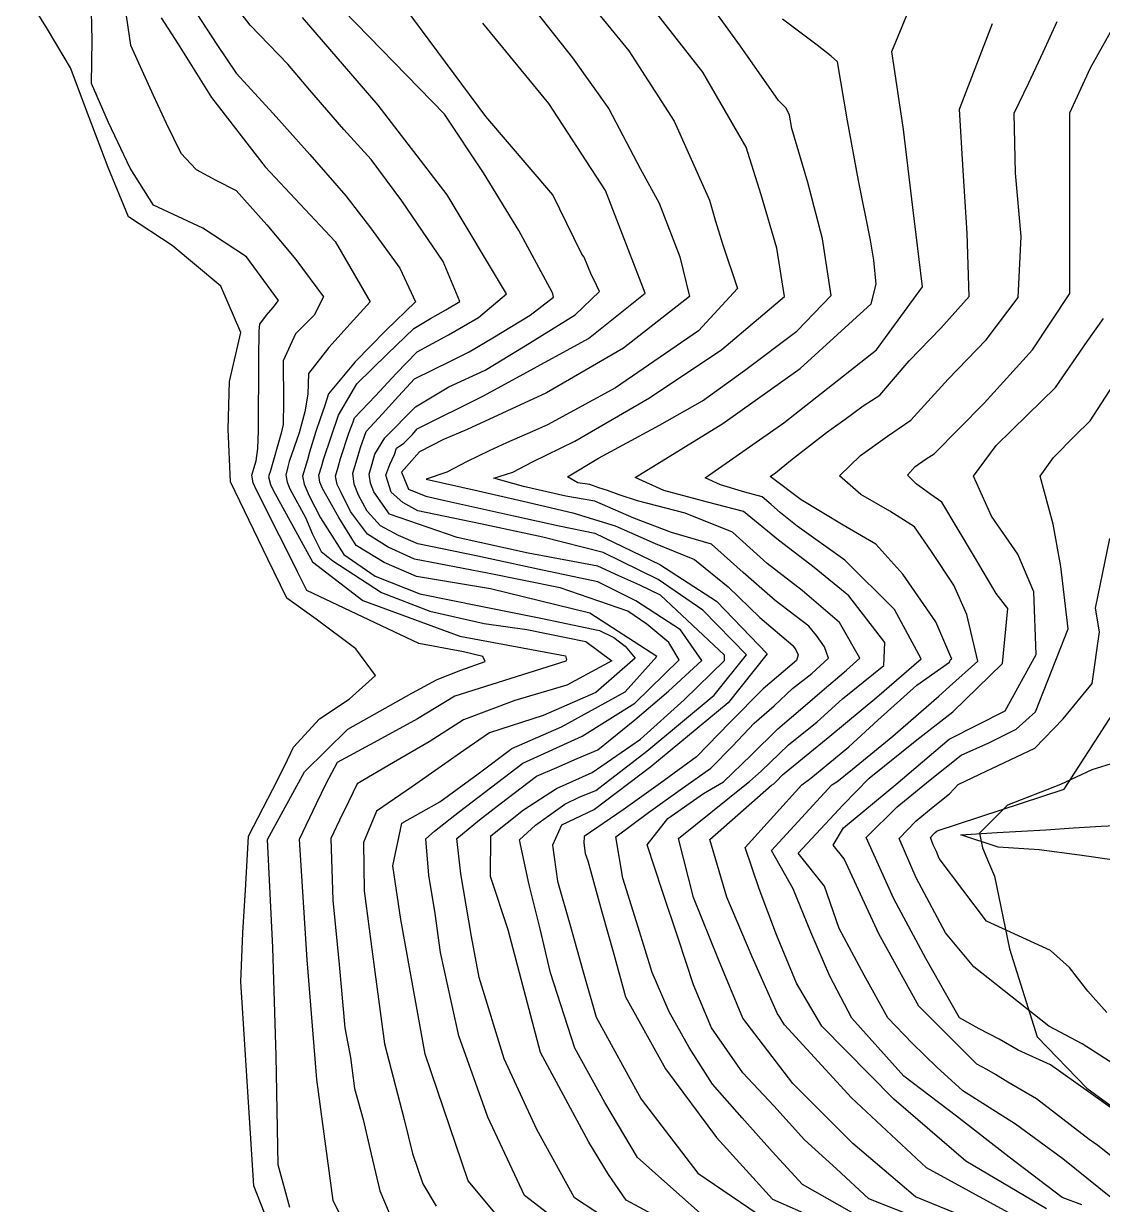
# Model space of a CAD drawing. Extents: x 21147 to 21795, y 3328 to 3821.
# Drawn here: x 21166.4 to 21240.9, y 3682.3 to 3763.9 of the extents above; entities that cross this region are included whole.
import ezdxf

# ---------------------------------------------------------------- set-up
doc = ezdxf.new("R2010")
doc.units = 0
doc.header["$MEASUREMENT"] = 0
doc.layers.add('CURVAS', color=43, linetype='CONTINUOUS')
doc.layers.add('PEDRA', color=7, linetype='CONTINUOUS')

msp = doc.modelspace()

# ---------------------------------------------------------------- linework, layer by layer
at = {"layer": 'CURVAS', "linetype": 'CONTINUOUS'}
for p, q in [((21198.304, 3757.524), (21189.107, 3769.922)), ((21171.085, 3762.801), (21170.979, 3767.025)), ((21195.435, 3757.675), (21186.27, 3767.113)), ((21168.012, 3763.552), (21166.351, 3766.234)), ((21182.012, 3763.827), (21179.817, 3766.694)), ((21204.35, 3766.734), (21208.182, 3762.062)), ((21215.885, 3762.379), (21213.196, 3766.097)), ((21201.306, 3765.32), (21204.285, 3761.574)), ((21213.288, 3760.589), (21209.593, 3765.274)), ((21173.334, 3765.109), (21173.744, 3762.444)), ((21178.319, 3764.606), (21179.699, 3762.488)), ((21226.352, 3762.013), (21227.493, 3764.798)), ((21175.853, 3764.338), (21177.021, 3762.509)), ((21184.601, 3761.126), (21182.012, 3763.827)), ((21190.841, 3758.302), (21185.632, 3764.362)), ((21202.655, 3758.409), (21198.095, 3763.976)), ((21221.18, 3762.455), (21218.802, 3764.242)), ((21231.026, 3758.034), (21233.308, 3763.945)), ((21236.801, 3761.965), (21237.784, 3764.074)), ((21240.077, 3760.884), (21241.779, 3763.933)), ((21169.598, 3760.886), (21168.012, 3763.552)), ((21171.036, 3759.808), (21171.085, 3762.801)), ((21173.744, 3762.444), (21175.311, 3758.989)), ((21177.021, 3762.509), (21178.177, 3760.67)), ((21179.699, 3762.488), (21181.03, 3760.503)), ((21208.182, 3762.062), (21211.304, 3757.187)), ((21218.515, 3758.634), (21215.885, 3762.379)), ((21222.161, 3761.691), (21221.18, 3762.455)), ((21227.165, 3756.617), (21226.352, 3762.013)), ((21204.285, 3761.574), (21206.789, 3758.057)), ((21222.589, 3761.294), (21222.161, 3761.691)), ((21223.281, 3757.221), (21222.589, 3761.294)), ((21235.812, 3759.856), (21236.801, 3761.965)), ((21170.886, 3757.442), (21169.598, 3760.886)), ((21178.177, 3760.67), (21179.329, 3758.825)), ((21181.03, 3760.503), (21183.586, 3757.729)), ((21186.12, 3759.327), (21184.601, 3761.126)), ((21216.286, 3755.398), (21213.288, 3760.589)), ((21238.647, 3757.771), (21240.077, 3760.884)), ((21172.212, 3757.1), (21171.036, 3759.808)), ((21234.813, 3757.747), (21235.812, 3759.856)), ((21175.311, 3758.989), (21176.212, 3757.056)), ((21179.329, 3758.825), (21183.037, 3754.042)), ((21188.491, 3756.622), (21186.12, 3759.327)), ((21195.618, 3752.103), (21190.841, 3758.302)), ((21206.558, 3752.396), (21202.655, 3758.409)), ((21206.789, 3758.057), (21208.952, 3753.912)), ((21219.055, 3758.104), (21218.515, 3758.634)), ((21219.277, 3757.606), (21219.055, 3758.104)), ((21231.285, 3753.783), (21231.026, 3758.034)), ((21172.185, 3753.993), (21170.886, 3757.442)), ((21173.703, 3753.944), (21172.212, 3757.1)), ((21183.586, 3757.729), (21186.136, 3754.896)), ((21198.123, 3753.619), (21195.435, 3757.675)), ((21202.912, 3752.091), (21198.304, 3757.524)), ((21211.304, 3757.187), (21213.745, 3751.731)), ((21219.45, 3756.692), (21219.277, 3757.606)), ((21224.047, 3753.095), (21223.281, 3757.221)), ((21234.908, 3753.589), (21234.813, 3757.747)), ((21238.647, 3753.617), (21238.647, 3757.771)), ((21176.212, 3757.056), (21177.22, 3754.991)), ((21190.377, 3754.535), (21188.491, 3756.622)), ((21220.535, 3752.946), (21219.45, 3756.692)), ((21227.808, 3751.215), (21227.165, 3756.617)), ((21177.22, 3754.991), (21178.271, 3753.845)), ((21186.136, 3754.896), (21188.628, 3752.043)), ((21217.31, 3752.107), (21216.286, 3755.398)), ((21173.6, 3750.581), (21172.185, 3753.993)), ((21175.326, 3751.395), (21173.703, 3753.944)), ((21178.271, 3753.845), (21179.627, 3753.116)), ((21183.037, 3754.042), (21187.891, 3748.869)), ((21192.479, 3751.685), (21190.377, 3754.535)), ((21208.952, 3753.912), (21210.277, 3751.523)), ((21179.627, 3753.116), (21181.03, 3752.402)), ((21200.567, 3749.627), (21198.123, 3753.619)), ((21224.866, 3748.975), (21224.047, 3753.095)), ((21231.565, 3749.447), (21231.285, 3753.783)), ((21235.285, 3749.218), (21234.908, 3753.589)), ((21238.647, 3749.453), (21238.647, 3753.617)), ((21181.03, 3752.402), (21183.166, 3750.031)), ((21209.312, 3745.308), (21206.558, 3752.396)), ((21221.552, 3749.062), (21220.535, 3752.946)), ((21178.724, 3749.793), (21175.326, 3751.395)), ((21188.628, 3752.043), (21190.318, 3749.827)), ((21195.347, 3747.487), (21192.479, 3751.685)), ((21199.725, 3745.26), (21195.618, 3752.103)), ((21204.367, 3749.119), (21202.912, 3752.091)), ((21210.277, 3751.523), (21211.709, 3747.824)), ((21213.745, 3751.731), (21214.153, 3750.29)), ((21218.409, 3748.407), (21217.31, 3752.107)), ((21176.61, 3748.606), (21173.6, 3750.581)), ((21228.461, 3745.739), (21227.808, 3751.215)), ((21181.755, 3747.813), (21178.724, 3749.793)), ((21183.166, 3750.031), (21185.158, 3747.623)), ((21190.318, 3749.827), (21192.338, 3747.02)), ((21214.153, 3750.29), (21214.656, 3748.706)), ((21202.888, 3745.38), (21200.567, 3749.627)), ((21204.933, 3748.007), (21204.367, 3749.119)), ((21222.158, 3745.14), (21221.552, 3749.062)), ((21225.108, 3747.581), (21224.866, 3748.975)), ((21231.697, 3745.068), (21231.565, 3749.447)), ((21235.076, 3744.996), (21235.285, 3749.218)), ((21238.647, 3745.284), (21238.647, 3749.453)), ((21179.97, 3745.78), (21176.61, 3748.606)), ((21187.891, 3748.869), (21190.306, 3744.709)), ((21214.656, 3748.706), (21215.687, 3745.619)), ((21218.922, 3745.068), (21218.409, 3748.407)), ((21183.954, 3744.805), (21181.755, 3747.813)), ((21185.158, 3747.623), (21187.07, 3745.044)), ((21196.489, 3744.733), (21195.347, 3747.487)), ((21205.093, 3747.8), (21204.933, 3748.007)), ((21205.589, 3746.543), (21205.093, 3747.8)), ((21211.709, 3747.824), (21212.379, 3745.068)), ((21225.264, 3745.927), (21225.108, 3747.581)), ((21192.338, 3747.02), (21193.421, 3744.709)), ((21205.756, 3746.238), (21205.589, 3746.543)), ((21181.366, 3742.576), (21179.97, 3745.78)), ((21206.148, 3745.428), (21205.756, 3746.238)), ((21224.914, 3744.565), (21225.264, 3745.927)), ((21225.302, 3741.393), (21228.461, 3745.739)), ((21187.07, 3745.044), (21186.418, 3743.784)), ((21197.797, 3743.62), (21199.725, 3745.26)), ((21201.354, 3743.784), (21202.96, 3745.02)), ((21202.912, 3745.26), (21202.888, 3745.38)), ((21202.936, 3745.14), (21202.912, 3745.26)), ((21202.96, 3745.02), (21202.936, 3745.14)), ((21204.46, 3743.793), (21206.148, 3745.428)), ((21205.383, 3742.164), (21209.312, 3745.308)), ((21212.379, 3745.068), (21207.804, 3741.489)), ((21215.687, 3745.619), (21212.99, 3742.709)), ((21214.599, 3741.412), (21218.922, 3745.068)), ((21219.789, 3742.681), (21222.158, 3745.14)), ((21229.747, 3742.872), (21231.697, 3745.068)), ((21232.874, 3742.072), (21235.076, 3744.996)), ((21236.063, 3741.39), (21238.647, 3745.284)), ((21183.125, 3743.787), (21183.593, 3744.312)), ((21183.593, 3744.312), (21183.954, 3744.805)), ((21190.306, 3744.709), (21188.912, 3743.172)), ((21193.421, 3744.709), (21191.383, 3742.72)), ((21194.465, 3743.545), (21195.525, 3744.147)), ((21195.525, 3744.147), (21196.489, 3744.733)), ((21220.024, 3740.089), (21224.914, 3744.565)), ((21182.684, 3743.151), (21183.125, 3743.787)), ((21186.418, 3743.784), (21185.149, 3742.486)), ((21193.325, 3742.863), (21194.465, 3743.545)), ((21195.709, 3742.41), (21197.797, 3743.62)), ((21198.774, 3742.206), (21201.354, 3743.784)), ((21201.014, 3741.653), (21204.46, 3743.793)), ((21239.855, 3741.956), (21240.979, 3743.547)), ((21180.578, 3739.2), (21181.366, 3742.576)), ((21182.608, 3740.779), (21182.633, 3742.687)), ((21182.633, 3742.687), (21182.684, 3743.151)), ((21185.149, 3742.486), (21184.29, 3740.634)), ((21188.912, 3743.172), (21187.433, 3741.556)), ((21191.383, 3742.72), (21189.26, 3740.561)), ((21191.486, 3741.102), (21193.325, 3742.863)), ((21193.541, 3741.257), (21195.709, 3742.41)), ((21212.99, 3742.709), (21207.247, 3738.759)), ((21216.179, 3739.945), (21219.789, 3742.681)), ((21227.558, 3740.633), (21229.747, 3742.872)), ((21197.136, 3741.257), (21198.774, 3742.206)), ((21198.125, 3738.194), (21205.383, 3742.164)), ((21198.239, 3739.987), (21201.014, 3741.653)), ((21230.24, 3739.356), (21232.874, 3742.072)), ((21237.665, 3738.789), (21239.855, 3741.956)), ((21182.588, 3735.793), (21182.608, 3740.779)), ((21187.433, 3741.556), (21186.039, 3739.747)), ((21189.381, 3739.032), (21191.486, 3741.102)), ((21192.103, 3739.74), (21193.541, 3741.257)), ((21195.889, 3740.634), (21197.136, 3741.257)), ((21207.804, 3741.489), (21202.478, 3738.405)), ((21209.6, 3738.075), (21214.599, 3741.412)), ((21218.878, 3736.344), (21225.302, 3741.393)), ((21232.723, 3737.698), (21236.063, 3741.39)), ((21184.29, 3740.634), (21184.306, 3737.791)), ((21189.26, 3740.561), (21187.43, 3738.333)), ((21193.373, 3739.388), (21194.637, 3740.011)), ((21194.637, 3740.011), (21195.889, 3740.634)), ((21195.745, 3738.833), (21198.239, 3739.987)), ((21213.266, 3737.854), (21216.179, 3739.945)), ((21214.681, 3736.29), (21220.024, 3740.089)), ((21225.513, 3738.261), (21227.558, 3740.633)), ((21180.476, 3735.893), (21180.578, 3739.2)), ((21186.039, 3739.747), (21185.984, 3738.312)), ((21190.665, 3738.213), (21192.103, 3739.74)), ((21192.264, 3738.182), (21193.373, 3739.388)), ((21227.67, 3736.512), (21230.24, 3739.356)), ((21185.984, 3738.312), (21185.784, 3737.1)), ((21187.43, 3738.333), (21187.141, 3737.471)), ((21188.101, 3736.871), (21189.381, 3739.032)), ((21193.438, 3737.434), (21195.745, 3738.833)), ((21202.478, 3738.405), (21196.992, 3735.865)), ((21207.247, 3738.759), (21202.553, 3736.2)), ((21235.723, 3736.894), (21237.665, 3738.789)), ((21240.061, 3736.464), (21241.666, 3738.957)), ((21184.306, 3737.791), (21184.29, 3736.231)), ((21189.227, 3736.68), (21190.665, 3738.213)), ((21191.144, 3736.966), (21192.264, 3738.182)), ((21193.541, 3735.913), (21198.125, 3738.194)), ((21204.446, 3735.074), (21209.6, 3738.075)), ((21210.284, 3736.184), (21213.266, 3737.854)), ((21223.117, 3736.594), (21224.371, 3737.516)), ((21224.371, 3737.516), (21225.513, 3738.261)), ((21229.276, 3734.187), (21232.723, 3737.698)), ((21185.784, 3737.1), (21185.392, 3735.649)), ((21187.141, 3737.471), (21186.847, 3736.608)), ((21187.094, 3733.868), (21188.101, 3736.871)), ((21189.1, 3736.337), (21189.227, 3736.68)), ((21190.018, 3735.745), (21191.144, 3736.966)), ((21191.312, 3735.29), (21193.438, 3737.434)), ((21233.558, 3734.771), (21235.723, 3736.894)), ((21180.647, 3732.246), (21180.476, 3735.893)), ((21184.29, 3736.231), (21184.146, 3735.625)), ((21186.847, 3736.608), (21186.543, 3735.745)), ((21188.82, 3735.625), (21188.963, 3735.984)), ((21188.963, 3735.984), (21189.1, 3736.337)), ((21193.217, 3735.539), (21193.541, 3735.913)), ((21196.992, 3735.865), (21195.365, 3735.191)), ((21202.553, 3736.2), (21201.525, 3735.734)), ((21206.078, 3733.891), (21210.284, 3736.184)), ((21208.616, 3732.557), (21214.681, 3736.29)), ((21213.458, 3732.533), (21218.878, 3736.344)), ((21221.846, 3735.673), (21223.117, 3736.594)), ((21226.049, 3735.406), (21227.67, 3736.512)), ((21238.991, 3735.428), (21240.061, 3736.464)), ((21182.545, 3734.566), (21182.588, 3735.793)), ((21184.146, 3735.625), (21183.379, 3732.941)), ((21185.392, 3735.649), (21184.703, 3733.661)), ((21186.543, 3735.745), (21186.115, 3734.318)), ((21188.244, 3733.875), (21188.82, 3735.625)), ((21189.622, 3734.62), (21190.018, 3735.745)), ((21190.622, 3734.164), (21191.312, 3735.29)), ((21192.627, 3734.92), (21193.217, 3735.539)), ((21195.365, 3735.191), (21193.706, 3734.326)), ((21201.525, 3735.734), (21199.714, 3734.949)), ((21201.508, 3733.633), (21204.446, 3735.074)), ((21219.353, 3733.723), (21221.846, 3735.673)), ((21224.178, 3734.071), (21226.049, 3735.406)), ((21237.521, 3733.929), (21238.991, 3735.428)), ((21182.416, 3733.72), (21182.545, 3734.566)), ((21186.115, 3734.318), (21185.972, 3733.784)), ((21189.479, 3734.073), (21189.622, 3734.62)), ((21191.972, 3734.142), (21192.127, 3734.595)), ((21192.127, 3734.595), (21192.627, 3734.92)), ((21193.706, 3734.326), (21192.463, 3732.917)), ((21198.526, 3734.403), (21197.007, 3733.668)), ((21199.714, 3734.949), (21198.526, 3734.403)), ((21231.984, 3732.653), (21233.558, 3734.771)), ((21182.133, 3732.725), (21182.416, 3733.72)), ((21184.703, 3733.661), (21184.619, 3733.291)), ((21185.972, 3733.784), (21185.632, 3732.653)), ((21186.926, 3733.299), (21187.094, 3733.868)), ((21188.077, 3733.269), (21188.244, 3733.875)), ((21189.107, 3732.845), (21189.479, 3734.073)), ((21190.234, 3732.797), (21190.444, 3733.507)), ((21190.444, 3733.507), (21190.622, 3734.164)), ((21191.384, 3732.725), (21191.667, 3733.465)), ((21191.667, 3733.465), (21191.972, 3734.142)), ((21197.007, 3733.668), (21195.588, 3732.933)), ((21200.162, 3732.919), (21201.508, 3733.633)), ((21203.943, 3732.605), (21206.078, 3733.891)), ((21218.308, 3732.886), (21219.353, 3733.723)), ((21222.733, 3732.677), (21224.178, 3734.071)), ((21227.973, 3733.322), (21228.734, 3733.845)), ((21228.734, 3733.845), (21229.276, 3734.187)), ((21236.61, 3732.653), (21237.521, 3733.929)), ((21182.216, 3732.179), (21182.133, 3732.725)), ((21183.331, 3732.773), (21183.283, 3732.605)), ((21183.283, 3732.605), (21183.406, 3732.07)), ((21183.379, 3732.941), (21183.331, 3732.773)), ((21184.619, 3733.291), (21184.482, 3732.725)), ((21184.482, 3732.725), (21184.553, 3732.226)), ((21185.632, 3732.653), (21185.749, 3732.09)), ((21186.758, 3732.725), (21186.926, 3733.299)), ((21186.829, 3732.224), (21186.758, 3732.725)), ((21187.909, 3732.653), (21188.077, 3733.269)), ((21188.026, 3732.079), (21187.909, 3732.653)), ((21189.202, 3732.1), (21189.107, 3732.845)), ((21190.314, 3732.157), (21190.234, 3732.797)), ((21191.76, 3731.535), (21191.384, 3732.725)), ((21192.463, 3732.917), (21192.943, 3731.75)), ((21195.588, 3732.933), (21194.164, 3732.437)), ((21198.838, 3732.509), (21200.162, 3732.919)), ((21204.658, 3732.197), (21203.943, 3732.605)), ((21217.94, 3732.629), (21218.308, 3732.886)), ((21220.089, 3731.018), (21217.94, 3732.629)), ((21224.207, 3731.38), (21222.733, 3732.677)), ((21227.431, 3732.725), (21227.973, 3733.322)), ((21228.035, 3732.111), (21227.431, 3732.725)), ((21233.238, 3729.884), (21231.984, 3732.653)), ((21237.5, 3729.332), (21236.61, 3732.653)), ((21181.941, 3729.578), (21180.647, 3732.246)), ((21182.457, 3731.633), (21182.216, 3732.179)), ((21183.406, 3732.07), (21183.592, 3731.679)), ((21184.553, 3732.226), (21184.746, 3731.77)), ((21185.749, 3732.09), (21186.074, 3731.299)), ((21187.015, 3731.797), (21186.829, 3732.224)), ((21188.125, 3729.801), (21187.015, 3731.797)), ((21188.287, 3731.51), (21188.026, 3732.079)), ((21189.5, 3731.329), (21189.202, 3732.1)), ((21190.561, 3731.576), (21190.314, 3732.157)), ((21194.164, 3732.437), (21197.758, 3731.632)), ((21200.901, 3731.924), (21198.838, 3732.509)), ((21203.813, 3731.274), (21200.901, 3731.924)), ((21205.488, 3732.071), (21204.658, 3732.197)), ((21206.1, 3731.838), (21205.488, 3732.071)), ((21206.7, 3731.657), (21206.1, 3731.838)), ((21210.587, 3731.666), (21208.616, 3732.557)), ((21214.519, 3732.058), (21213.458, 3732.533)), ((21216.199, 3731.546), (21214.519, 3732.058)), ((21229.055, 3731.39), (21228.035, 3732.111)), ((21184.002, 3728.579), (21182.457, 3731.633)), ((21183.592, 3731.679), (21186.311, 3726.723)), ((21184.746, 3731.77), (21185.824, 3729.801)), ((21186.074, 3731.299), (21186.878, 3729.777)), ((21188.939, 3730.209), (21188.287, 3731.51)), ((21190.09, 3730.233), (21189.5, 3731.329)), ((21191.624, 3730.017), (21190.561, 3731.576)), ((21192.558, 3730.824), (21191.76, 3731.535)), ((21192.943, 3731.75), (21194.147, 3731.264)), ((21194.147, 3731.264), (21195.459, 3730.975)), ((21195.459, 3730.975), (21200.237, 3729.906)), ((21197.758, 3731.632), (21200.869, 3730.91)), ((21205.836, 3730.928), (21203.813, 3731.274)), ((21207.497, 3731.364), (21206.7, 3731.657)), ((21208.784, 3730.952), (21207.497, 3731.364)), ((21213.612, 3730.86), (21210.587, 3731.666)), ((21217.388, 3731.215), (21216.199, 3731.546)), ((21218, 3730.683), (21217.388, 3731.215)), ((21222.981, 3729.263), (21220.089, 3731.018)), ((21226.213, 3730.235), (21224.207, 3731.38)), ((21229.803, 3730.856), (21229.055, 3731.39)), ((21190.121, 3728.632), (21188.939, 3730.209)), ((21191.024, 3729.206), (21190.09, 3730.233)), ((21193.589, 3730.256), (21192.558, 3730.824)), ((21197.92, 3729.356), (21193.589, 3730.256)), ((21200.869, 3730.91), (21204.302, 3730.113)), ((21208.515, 3729.752), (21205.836, 3730.928)), ((21212.071, 3730.082), (21208.784, 3730.952)), ((21216.094, 3730.209), (21213.612, 3730.86)), ((21218.516, 3728.235), (21216.094, 3730.209)), ((21218.654, 3730.118), (21218, 3730.683)), ((21227.91, 3729.154), (21226.213, 3730.235)), ((21232.055, 3727.079), (21229.803, 3730.856)), ((21183.235, 3726.9), (21181.941, 3729.578)), ((21185.824, 3729.801), (21186.308, 3728.628)), ((21186.878, 3729.777), (21188.469, 3727.228)), ((21189.335, 3727.844), (21188.125, 3729.801)), ((21196.301, 3728.403), (21191.624, 3730.017)), ((21202.24, 3728.424), (21197.92, 3729.356)), ((21200.237, 3729.906), (21203.359, 3729.209)), ((21204.302, 3730.113), (21207.234, 3729.21)), ((21211.114, 3728.763), (21208.515, 3729.752)), ((21215.348, 3728.777), (21212.071, 3730.082)), ((21219.809, 3729.202), (21218.654, 3730.118)), ((21235.053, 3727.258), (21233.238, 3729.884)), ((21238.037, 3726.395), (21237.5, 3729.332)), ((21184.648, 3727.308), (21184.002, 3728.579)), ((21186.308, 3728.628), (21186.914, 3727.451)), ((21191.553, 3727.743), (21190.121, 3728.632)), ((21192.256, 3728.558), (21191.024, 3729.206)), ((21193.589, 3727.98), (21192.256, 3728.558)), ((21203.359, 3729.209), (21205.836, 3728.699)), ((21205.836, 3728.699), (21210.324, 3726.542)), ((21207.234, 3729.21), (21209.991, 3727.988)), ((21213.889, 3727.956), (21211.114, 3728.763)), ((21217.724, 3726.613), (21215.348, 3728.777)), ((21223.104, 3726.843), (21219.809, 3729.202)), ((21225.25, 3727.956), (21222.981, 3729.263)), ((21229.099, 3727.433), (21227.91, 3729.154)), ((21191.26, 3726.685), (21189.335, 3727.844)), ((21193.373, 3726.901), (21191.553, 3727.743)), ((21197.735, 3727.11), (21193.589, 3727.98)), ((21201.207, 3727.332), (21196.301, 3728.403)), ((21206.411, 3727.38), (21202.24, 3728.424)), ((21209.991, 3727.988), (21212.715, 3726.877)), ((21216.072, 3725.988), (21213.889, 3727.956)), ((21220.991, 3726.326), (21218.516, 3728.235)), ((21227.1, 3725.866), (21225.25, 3727.956)), ((21240.421, 3723.522), (21241.418, 3728.334)), ((21184.53, 3724.217), (21183.235, 3726.9)), ((21185.289, 3726.031), (21184.648, 3727.308)), ((21186.914, 3727.451), (21187.73, 3726.786)), ((21188.469, 3727.228), (21190.64, 3725.728)), ((21198.398, 3725.953), (21193.373, 3726.901)), ((21201.882, 3726.229), (21197.735, 3727.11)), ((21206.028, 3726.422), (21201.207, 3727.332)), ((21210.192, 3725.515), (21206.411, 3727.38)), ((21230.628, 3725.115), (21229.099, 3727.433)), ((21233.56, 3724.543), (21232.055, 3727.079)), ((21236.155, 3724.648), (21235.053, 3727.258)), ((21186.311, 3726.723), (21189.79, 3724.048)), ((21187.73, 3726.786), (21191.073, 3724.596)), ((21193.493, 3725.703), (21191.26, 3726.685)), ((21206.028, 3725.343), (21201.882, 3726.229)), ((21207.483, 3725.768), (21206.028, 3726.422)), ((21210.324, 3726.542), (21214.243, 3724.001)), ((21212.715, 3726.877), (21215.033, 3724.995)), ((21220.151, 3724.741), (21217.724, 3726.613)), ((21223.38, 3724.385), (21220.991, 3726.326)), ((21226.532, 3723.436), (21223.104, 3726.843)), ((21238.527, 3722.101), (21238.037, 3726.395)), ((21185.92, 3724.744), (21185.289, 3726.031)), ((21190.64, 3725.728), (21193.733, 3724.504)), ((21198.604, 3724.854), (21193.493, 3725.703)), ((21203.44, 3724.925), (21198.398, 3725.953)), ((21208.659, 3724.034), (21206.028, 3725.343)), ((21208.927, 3725.103), (21207.483, 3725.768)), ((21213.296, 3723.382), (21210.192, 3725.515)), ((21218.297, 3724.052), (21216.072, 3725.988)), ((21229.383, 3722.567), (21227.1, 3725.866)), ((21188.507, 3723.522), (21185.92, 3724.744)), ((21191.073, 3724.596), (21194.412, 3723.318)), ((21193.733, 3724.504), (21197.937, 3723.66)), ((21205.471, 3723.18), (21198.604, 3724.854)), ((21208.113, 3723.306), (21203.44, 3724.925)), ((21210.366, 3724.432), (21208.927, 3725.103)), ((21215.033, 3724.995), (21217.228, 3722.879)), ((21222.727, 3722.534), (21220.151, 3724.741)), ((21231.529, 3723.09), (21230.628, 3725.115)), ((21234.357, 3723.498), (21233.56, 3724.543)), ((21236.325, 3720.31), (21236.155, 3724.648)), ((21186.568, 3722.762), (21184.53, 3724.217)), ((21189.79, 3724.048), (21196.502, 3721.597)), ((21197.937, 3723.66), (21202.088, 3722.832)), ((21211.738, 3722.027), (21208.659, 3724.034)), ((21211.845, 3723.042), (21210.366, 3724.432)), ((21214.243, 3724.001), (21217.724, 3720.358)), ((21220.624, 3722.275), (21218.297, 3724.052)), ((21225.862, 3721.143), (21223.38, 3724.385)), ((21191.089, 3722.299), (21188.507, 3723.522)), ((21194.412, 3723.318), (21198.167, 3722.467)), ((21202.088, 3722.832), (21206.148, 3721.988)), ((21210.102, 3720.19), (21205.471, 3723.18)), ((21209.416, 3722.415), (21208.113, 3723.306)), ((21213.313, 3721.652), (21211.845, 3723.042)), ((21216.31, 3720.286), (21213.296, 3723.382)), ((21217.228, 3722.879), (21219.498, 3720.933)), ((21228.389, 3720.023), (21226.532, 3723.436)), ((21232.29, 3719.867), (21231.529, 3723.09)), ((21234.003, 3719.701), (21234.357, 3723.498)), ((21240.708, 3721.892), (21240.421, 3723.522)), ((21189.298, 3720.71), (21186.568, 3722.762)), ((21193.661, 3721.077), (21191.089, 3722.299)), ((21198.167, 3722.467), (21201.136, 3722.041)), ((21201.136, 3722.041), (21205.208, 3721.216)), ((21206.148, 3721.988), (21207.129, 3721.501)), ((21210.932, 3721.145), (21209.416, 3722.415)), ((21213.218, 3719.903), (21211.738, 3722.027)), ((21221.142, 3721.64), (21220.624, 3722.275)), ((21224.147, 3720.07), (21222.727, 3722.534)), ((21230.498, 3719.999), (21229.383, 3722.567)), ((21236.275, 3716.356), (21238.527, 3722.101)), ((21196.502, 3721.597), (21203.799, 3720.238)), ((21205.208, 3721.216), (21207.011, 3719.879)), ((21207.129, 3721.501), (21207.923, 3720.892)), ((21214.776, 3720.262), (21213.313, 3721.652)), ((21221.703, 3720.85), (21221.142, 3721.64)), ((21240.194, 3718.318), (21240.708, 3721.892)), ((21190.665, 3718.872), (21189.298, 3720.71)), ((21196.755, 3720.498), (21193.661, 3721.077)), ((21198.085, 3720.186), (21196.755, 3720.498)), ((21207.923, 3720.892), (21208.616, 3720.07)), ((21211.66, 3719.951), (21210.932, 3721.145)), ((21217.724, 3720.358), (21215.03, 3716.977)), ((21219.498, 3720.933), (21219.71, 3720.645)), ((21219.71, 3720.645), (21219.869, 3720.303)), ((21221.966, 3720.07), (21221.703, 3720.85)), ((21225.804, 3719.557), (21225.862, 3721.143)), ((21196.571, 3719.233), (21198.239, 3719.831)), ((21198.239, 3719.831), (21198.085, 3720.186)), ((21203.823, 3719.855), (21201.275, 3719.057)), ((21203.799, 3720.238), (21203.864, 3719.944)), ((21203.846, 3719.902), (21203.823, 3719.855)), ((21203.864, 3719.944), (21203.846, 3719.902)), ((21207.011, 3719.879), (21203.893, 3718.189)), ((21208.616, 3720.07), (21205.906, 3717.69)), ((21207.921, 3717.733), (21210.102, 3720.19)), ((21208.592, 3716.943), (21211.66, 3719.951)), ((21210.917, 3717.783), (21213.218, 3719.903)), ((21211.998, 3717.193), (21214.776, 3719.903)), ((21214.07, 3717.505), (21216.31, 3720.286)), ((21214.776, 3720.142), (21214.776, 3720.262)), ((21214.776, 3720.023), (21214.776, 3720.142)), ((21214.776, 3719.903), (21214.776, 3720.023)), ((21219.761, 3719.903), (21217.46, 3717.941)), ((21219.869, 3720.303), (21219.761, 3719.903)), ((21220.821, 3719), (21221.966, 3720.07)), ((21222.949, 3717.242), (21225.804, 3719.557)), ((21223.224, 3719.24), (21224.147, 3720.07)), ((21225.313, 3717.371), (21228.389, 3720.023)), ((21228.08, 3718.19), (21230.331, 3719.783)), ((21230.331, 3719.783), (21230.385, 3719.919)), ((21230.331, 3718.105), (21232.29, 3719.867)), ((21230.385, 3719.919), (21230.428, 3719.975)), ((21230.428, 3719.975), (21230.498, 3719.999)), ((21230.57, 3716.356), (21234.003, 3719.701)), ((21234.189, 3716.427), (21236.325, 3720.31)), ((21188.847, 3717.229), (21190.665, 3718.872)), ((21194.929, 3718.599), (21196.571, 3719.233)), ((21201.275, 3719.057), (21198.717, 3718.248)), ((21219.484, 3717.961), (21220.821, 3719)), ((21221.539, 3717.809), (21223.224, 3719.24)), ((21193.182, 3717.65), (21194.929, 3718.599)), ((21198.717, 3718.248), (21196.154, 3717.434)), ((21203.893, 3718.189), (21200.302, 3717.143)), ((21217.46, 3717.941), (21215.144, 3715.617)), ((21218.227, 3716.763), (21219.484, 3717.961)), ((21225.392, 3715.775), (21228.08, 3718.19)), ((21229.605, 3717.435), (21230.331, 3718.105)), ((21238.192, 3715.876), (21240.194, 3718.318)), ((21186.795, 3715.874), (21188.847, 3717.229)), ((21188.749, 3715.161), (21193.182, 3717.65)), ((21196.154, 3717.434), (21193.573, 3715.874)), ((21200.302, 3717.143), (21196.753, 3715.804)), ((21205.906, 3717.69), (21202.252, 3716.092)), ((21203.512, 3715.329), (21207.921, 3717.733)), ((21208.6, 3715.791), (21210.917, 3717.783)), ((21208.981, 3714.472), (21211.998, 3717.193)), ((21209.418, 3713.632), (21214.07, 3717.505)), ((21220.36, 3716.787), (21221.539, 3717.809)), ((21221.201, 3715.657), (21222.949, 3717.242)), ((21222.055, 3714.677), (21225.313, 3717.371)), ((21228.204, 3716.227), (21229.605, 3717.435)), ((21204.942, 3714.681), (21208.592, 3716.943)), ((21215.03, 3716.977), (21209.689, 3712.547)), ((21216.84, 3715.581), (21218.227, 3716.763)), ((21218.463, 3715.17), (21220.36, 3716.787)), ((21228.074, 3714.424), (21230.57, 3716.356)), ((21230.319, 3714.455), (21234.189, 3716.427)), ((21234.95, 3715.158), (21236.275, 3716.356)), ((21238.259, 3711.017), (21242.073, 3716.935)), ((21185.009, 3713.911), (21186.795, 3715.874)), ((21193.573, 3715.874), (21190.833, 3714.368)), ((21196.753, 3715.804), (21194.376, 3714.282)), ((21202.252, 3716.092), (21198.55, 3714.894)), ((21206.028, 3713.719), (21208.6, 3715.791)), ((21215.144, 3715.617), (21212.859, 3713.24)), ((21215.341, 3713.983), (21216.84, 3715.581)), ((21219.208, 3714.066), (21221.201, 3715.657)), ((21223.38, 3713.935), (21225.392, 3715.775)), ((21226.424, 3714.678), (21228.204, 3716.227)), ((21236.227, 3713.839), (21238.192, 3715.876)), ((21185.759, 3712.214), (21188.749, 3715.161)), ((21198.55, 3714.894), (21196.777, 3713.67)), ((21200.084, 3713.815), (21203.512, 3715.329)), ((21200.851, 3712.808), (21204.942, 3714.681)), ((21216.625, 3713.355), (21218.463, 3715.17)), ((21218.802, 3711.994), (21222.055, 3714.677)), ((21223.631, 3712.38), (21226.424, 3714.678)), ((21233.061, 3714.206), (21234.95, 3715.158)), ((21184.382, 3712.596), (21185.009, 3713.911)), ((21190.833, 3714.368), (21188.029, 3712.856)), ((21194.376, 3714.282), (21191.915, 3712.845)), ((21205.645, 3712.161), (21208.981, 3714.472)), ((21213.841, 3712.449), (21215.341, 3713.983)), ((21217.317, 3712.257), (21219.208, 3714.066)), ((21221.923, 3712.745), (21223.38, 3713.935)), ((21224.79, 3711.768), (21228.074, 3714.424)), ((21226.619, 3711.338), (21230.319, 3714.455)), ((21231.146, 3713.36), (21233.061, 3714.206)), ((21232.44, 3712.041), (21236.227, 3713.839)), ((21196.777, 3713.67), (21195.003, 3712.442)), ((21197.752, 3712.074), (21200.084, 3713.815)), ((21203.2, 3712.514), (21204.614, 3713.119)), ((21204.614, 3713.119), (21206.028, 3713.719)), ((21205.884, 3710.915), (21209.418, 3713.632)), ((21212.859, 3713.24), (21210.355, 3711.427)), ((21214.728, 3711.514), (21216.625, 3713.355)), ((21228.997, 3711.655), (21231.146, 3713.36)), ((21183.211, 3707.536), (21185.759, 3712.214)), ((21183.574, 3710.999), (21184.382, 3712.596)), ((21188.029, 3712.856), (21187.244, 3711.381)), ((21191.915, 3712.845), (21189.395, 3711.37)), ((21195.003, 3712.442), (21193.23, 3711.203)), ((21196.48, 3709.467), (21200.851, 3712.808)), ((21201.786, 3711.898), (21203.2, 3712.514)), ((21209.689, 3712.547), (21205.812, 3709.597)), ((21211.718, 3710.958), (21213.841, 3712.449)), ((21216.929, 3711.917), (21217.317, 3712.257)), ((21220.747, 3711.769), (21221.923, 3712.745)), ((21222.538, 3711.504), (21223.631, 3712.38)), ((21187.244, 3711.381), (21186.56, 3710.002)), ((21189.395, 3711.37), (21188.795, 3710.123)), ((21195.122, 3710.131), (21197.752, 3712.074)), ((21199.282, 3709.997), (21201.786, 3711.898)), ((21203.175, 3711.045), (21205.645, 3712.161)), ((21210.355, 3711.427), (21207.788, 3709.572)), ((21213.344, 3710.708), (21214.728, 3711.514)), ((21216.19, 3711.275), (21216.514, 3711.535)), ((21216.514, 3711.535), (21216.929, 3711.917)), ((21218.192, 3711.365), (21218.391, 3711.551)), ((21218.391, 3711.551), (21218.802, 3711.994)), ((21220.121, 3711.298), (21220.747, 3711.769)), ((21222.206, 3711.298), (21222.538, 3711.504)), ((21222.997, 3709.932), (21224.79, 3711.768)), ((21226.727, 3709.791), (21228.997, 3711.655)), ((21230.93, 3711.322), (21232.44, 3712.041)), ((21181.893, 3707.751), (21183.574, 3710.999)), ((21193.23, 3711.203), (21190.73, 3709.476)), ((21200.892, 3709.578), (21203.175, 3711.045)), ((21204.799, 3710.483), (21205.884, 3710.915)), ((21209.525, 3709.386), (21211.718, 3710.958)), ((21210.863, 3708.981), (21213.344, 3710.708)), ((21211.612, 3707.608), (21216.19, 3711.275)), ((21213.769, 3707.536), (21218.036, 3711.275)), ((21216.211, 3706.969), (21220.121, 3711.298)), ((21218.025, 3706.758), (21222.206, 3711.298)), ((21218.036, 3711.275), (21218.192, 3711.365)), ((21223.021, 3708.327), (21226.619, 3711.338)), ((21229.218, 3709.793), (21230.331, 3710.675)), ((21229.492, 3708.135), (21238.259, 3711.017)), ((21230.331, 3710.675), (21230.93, 3711.322)), ((21186.56, 3710.002), (21185.392, 3707.536)), ((21188.795, 3710.123), (21188.189, 3708.871)), ((21192.487, 3708.662), (21195.122, 3710.131)), ((21197.859, 3708.885), (21199.282, 3709.997)), ((21202.625, 3709.165), (21203.741, 3709.965)), ((21203.741, 3709.965), (21204.799, 3710.483)), ((21219.881, 3706.589), (21222.997, 3709.932)), ((21224.579, 3707.655), (21226.727, 3709.791)), ((21228.032, 3708.809), (21229.218, 3709.793)), ((21190.73, 3709.476), (21189.849, 3707.329)), ((21194.74, 3708.113), (21196.48, 3709.467)), ((21198.646, 3707.775), (21200.892, 3709.578)), ((21201.714, 3708.511), (21202.625, 3709.165)), ((21205.812, 3709.597), (21203.518, 3708.524)), ((21207.788, 3709.572), (21205.093, 3707.727)), ((21207.274, 3707.703), (21209.525, 3709.386)), ((21209.431, 3707.152), (21210.863, 3708.981)), ((21188.189, 3708.871), (21187.573, 3707.608)), ((21191.867, 3705.714), (21192.487, 3708.662)), ((21194.14, 3707.584), (21194.74, 3708.113)), ((21196.297, 3707.608), (21197.859, 3708.885)), ((21201.163, 3708.014), (21201.714, 3708.511)), ((21203.518, 3708.524), (21202.89, 3707.131)), ((21222.287, 3707.138), (21223.021, 3708.327)), ((21226.855, 3707.608), (21228.032, 3708.809)), ((21229.348, 3708.008), (21229.492, 3708.135)), ((21233.638, 3708.015), (21236.994, 3708.207)), ((21236.994, 3708.207), (21238.91, 3708.326)), ((21238.91, 3708.326), (21240.821, 3708.439)), ((21240.821, 3708.439), (21242.722, 3708.542)), ((21181.703, 3704.423), (21181.893, 3707.751)), ((21183.566, 3700.068), (21183.211, 3707.536)), ((21185.392, 3707.536), (21185.912, 3699.204)), ((21187.573, 3707.608), (21187.722, 3703.34)), ((21189.849, 3707.329), (21189.874, 3703.988)), ((21194.349, 3705.05), (21194.14, 3707.584)), ((21196.562, 3705.153), (21196.297, 3707.608)), ((21198.625, 3704.969), (21198.646, 3707.775)), ((21200.611, 3707.512), (21201.163, 3708.014)), ((21201.283, 3704.392), (21200.611, 3707.512)), ((21205.093, 3707.727), (21205.06, 3707.271)), ((21207.767, 3704.848), (21207.274, 3707.703)), ((21212.634, 3703.525), (21211.612, 3707.608)), ((21214.949, 3703.531), (21213.769, 3707.536)), ((21226.49, 3703.434), (21224.579, 3707.655)), ((21228.037, 3704.871), (21226.855, 3707.608)), ((21229.012, 3707.655), (21229.204, 3707.87)), ((21229.205, 3707.165), (21229.012, 3707.655)), ((21229.204, 3707.87), (21229.348, 3708.008)), ((21231.122, 3707.847), (21233.638, 3708.015)), ((21233.71, 3707.008), (21231.122, 3707.847)), ((21202.89, 3707.131), (21203.248, 3704.636)), ((21205.06, 3707.271), (21205.159, 3706.554)), ((21205.159, 3706.554), (21205.333, 3706.05)), ((21210.509, 3703.933), (21209.431, 3707.152)), ((21217.173, 3704.108), (21216.211, 3706.969)), ((21219.522, 3704.108), (21218.025, 3706.758)), ((21221.703, 3704.3), (21219.881, 3706.589)), ((21223.045, 3706.193), (21222.287, 3707.138)), ((21229.435, 3706.691), (21229.205, 3707.165)), ((21229.612, 3706.217), (21229.435, 3706.691)), ((21236.521, 3706.802), (21233.71, 3707.008)), ((21239.311, 3706.447), (21236.521, 3706.802)), ((21192.419, 3701.999), (21191.867, 3705.714)), ((21205.333, 3706.05), (21206.316, 3702.526)), ((21225.451, 3700.997), (21223.045, 3706.193)), ((21232.898, 3701.89), (21229.612, 3706.217)), ((21242.027, 3706.05), (21239.311, 3706.447)), ((21194.787, 3702.4), (21194.349, 3705.05)), ((21197.295, 3700.819), (21196.562, 3705.153)), ((21199.834, 3701.29), (21198.625, 3704.969)), ((21208.819, 3701.475), (21207.767, 3704.848)), ((21230.06, 3701.069), (21228.037, 3704.871)), ((21181.508, 3701.078), (21181.703, 3704.423)), ((21202.049, 3701.356), (21201.283, 3704.392)), ((21203.248, 3704.636), (21204.135, 3701.513)), ((21218.388, 3700.929), (21217.173, 3704.108)), ((21220.748, 3701.109), (21219.522, 3704.108)), ((21222.711, 3701.374), (21221.703, 3704.3)), ((21187.722, 3703.34), (21188.168, 3698.892)), ((21189.874, 3703.988), (21190.574, 3698.732)), ((21211.581, 3700.704), (21210.509, 3703.933)), ((21214.369, 3699.235), (21212.634, 3703.525)), ((21216.704, 3699.405), (21214.949, 3703.531)), ((21228.699, 3699.302), (21226.49, 3703.434)), ((21195.171, 3699.722), (21194.787, 3702.4)), ((21206.316, 3702.526), (21207.131, 3699.595)), ((21194.103, 3692.681), (21192.419, 3701.999)), ((21237.32, 3699.843), (21232.898, 3701.89)), ((21181.366, 3697.685), (21181.508, 3701.078)), ((21197.831, 3697.997), (21197.295, 3700.819)), ((21202.078, 3692.807), (21199.834, 3701.29)), ((21202.768, 3698.308), (21202.049, 3701.356)), ((21204.135, 3701.513), (21205.021, 3698.379)), ((21209.791, 3698.332), (21208.819, 3701.475)), ((21219.768, 3697.589), (21218.388, 3700.929)), ((21222.066, 3698.088), (21220.748, 3701.109)), ((21224.449, 3698.15), (21222.711, 3701.374)), ((21228.22, 3696.003), (21225.451, 3700.997)), ((21232.008, 3698.716), (21230.06, 3701.069)), ((21183.807, 3692.578), (21183.566, 3700.068)), ((21212.643, 3697.469), (21211.581, 3700.704)), ((21185.912, 3699.204), (21186.591, 3690.926)), ((21196.419, 3693.955), (21195.171, 3699.722)), ((21207.131, 3699.595), (21207.945, 3696.655)), ((21216.046, 3695.169), (21214.369, 3699.235)), ((21218.443, 3695.48), (21216.704, 3699.405)), ((21231.026, 3695.193), (21228.699, 3699.302)), ((21238.623, 3698.668), (21237.32, 3699.843)), ((21188.168, 3698.892), (21188.556, 3694.498)), ((21190.574, 3698.732), (21191.284, 3693.395)), ((21204.433, 3693.109), (21202.768, 3698.308)), ((21205.021, 3698.379), (21205.908, 3695.24)), ((21210.968, 3695.618), (21209.791, 3698.332)), ((21237.209, 3694.617), (21232.008, 3698.716)), ((21239.9, 3697.039), (21238.623, 3698.668)), ((21181.67, 3692.988), (21181.366, 3697.685)), ((21199.554, 3692.369), (21197.831, 3697.997)), ((21221.511, 3694.617), (21219.768, 3697.589)), ((21223.596, 3695.169), (21222.066, 3698.088)), ((21226.065, 3695.193), (21224.449, 3698.15)), ((21213.886, 3694.509), (21212.643, 3697.469)), ((21241.214, 3695.575), (21239.9, 3697.039)), ((21207.945, 3696.655), (21210.718, 3691.662)), ((21232.224, 3692.005), (21228.22, 3696.003)), ((21205.908, 3695.24), (21209.037, 3689.564)), ((21212.337, 3693.154), (21210.968, 3695.618)), ((21219.503, 3690.648), (21216.046, 3695.169)), ((21218.61, 3695.233), (21218.443, 3695.48)), ((21218.771, 3694.976), (21218.61, 3695.233)), ((21224.794, 3693.843), (21223.596, 3695.169)), ((21227.754, 3693.451), (21226.065, 3695.193)), ((21232.385, 3694.434), (21231.026, 3695.193)), ((21188.556, 3694.498), (21188.933, 3692.447)), ((21216.058, 3691.386), (21213.886, 3694.509)), ((21218.922, 3694.713), (21218.771, 3694.976)), ((21223.552, 3689.658), (21218.922, 3694.713)), ((21226.494, 3689.563), (21221.511, 3694.617)), ((21233.765, 3693.723), (21232.385, 3694.434)), ((21239.497, 3693.401), (21237.209, 3694.617)), ((21198.429, 3688.337), (21196.419, 3693.955)), ((21225.993, 3692.507), (21224.794, 3693.843)), ((21229.464, 3691.789), (21227.754, 3693.451)), ((21235.076, 3692.964), (21233.765, 3693.723)), ((21181.964, 3688.29), (21181.67, 3692.988)), ((21191.284, 3693.395), (21192.654, 3688.17)), ((21197.078, 3683.934), (21194.103, 3692.681)), ((21205.407, 3686.6), (21202.078, 3692.807)), ((21206.521, 3689.343), (21204.433, 3693.109)), ((21213.961, 3690.615), (21212.337, 3693.154)), ((21237.305, 3691.957), (21235.076, 3692.964)), ((21241.625, 3692.031), (21239.497, 3693.401)), ((21183.93, 3685.03), (21183.807, 3692.578)), ((21188.933, 3692.447), (21189.209, 3690.301)), ((21201.828, 3687.479), (21199.554, 3692.369)), ((21227.191, 3691.166), (21225.993, 3692.507)), ((21231.265, 3690.159), (21229.464, 3691.789)), ((21232.916, 3691.634), (21232.224, 3692.005)), ((21243.009, 3687.883), (21237.305, 3691.957)), ((21210.718, 3691.662), (21214.232, 3686.915)), ((21218.203, 3689.105), (21216.058, 3691.386)), ((21230.829, 3688.4), (21227.191, 3691.166)), ((21233.506, 3691.273), (21232.916, 3691.634)), ((21234.357, 3690.759), (21233.506, 3691.273)), ((21186.591, 3690.926), (21187.717, 3682.562)), ((21189.209, 3690.301), (21189.826, 3688.17)), ((21216.007, 3688.286), (21213.961, 3690.615)), ((21223.663, 3686.5), (21219.503, 3690.648)), ((21234.887, 3687.852), (21231.265, 3690.159)), ((21236.346, 3689.608), (21234.357, 3690.759)), ((21208.784, 3685.534), (21206.521, 3689.343)), ((21209.037, 3689.564), (21212.933, 3684.452)), ((21228.736, 3684.821), (21223.552, 3689.658)), ((21231.463, 3685.297), (21226.494, 3689.563)), ((21239.982, 3686.78), (21236.346, 3689.608)), ((21220.321, 3686.769), (21218.203, 3689.105)), ((21182.253, 3683.592), (21181.964, 3688.29)), ((21189.826, 3688.17), (21190.362, 3685.773)), ((21192.654, 3688.17), (21193.228, 3685.823)), ((21200.971, 3682.921), (21198.429, 3688.337)), ((21218.091, 3685.946), (21216.007, 3688.286)), ((21234.466, 3685.56), (21230.829, 3688.4)), ((21238.157, 3685.437), (21234.887, 3687.852)), ((21204.422, 3682.754), (21201.828, 3687.479)), ((21214.232, 3686.915), (21218.107, 3682.658)), ((21206.777, 3684.356), (21205.407, 3686.6)), ((21222.524, 3684.762), (21220.321, 3686.769)), ((21227.982, 3682.826), (21223.663, 3686.5)), ((21240.589, 3686.373), (21239.982, 3686.78)), ((21243.537, 3684), (21240.589, 3686.373)), ((21190.362, 3685.773), (21190.968, 3683.242)), ((21193.228, 3685.823), (21193.942, 3683.719)), ((21213.303, 3681.516), (21208.784, 3685.534)), ((21220.169, 3683.664), (21218.091, 3685.946)), ((21237.035, 3681.989), (21231.463, 3685.297)), ((21238.12, 3682.778), (21234.466, 3685.56)), ((21241.475, 3682.778), (21238.157, 3685.437)), ((21184.747, 3682.083), (21183.93, 3685.03)), ((21212.933, 3684.452), (21218.203, 3680.884)), ((21224.77, 3682.682), (21222.524, 3684.762)), ((21234.645, 3681.603), (21228.736, 3684.821)), ((21193.942, 3683.719), (21194.859, 3682.178)), ((21199.168, 3681.413), (21197.078, 3683.934)), ((21207.993, 3682.586), (21206.777, 3684.356)), ((21224.277, 3681.352), (21220.169, 3683.664)), ((21183.87, 3679.491), (21182.253, 3683.592)), ((21190.968, 3683.242), (21191.935, 3680.956)), ((21205.335, 3679.558), (21200.971, 3682.921)), ((21233.013, 3680.762), (21227.982, 3682.826)), ((21187.717, 3682.562), (21188.364, 3681.291)), ((21207.226, 3680.903), (21204.422, 3682.754)), ((21209.786, 3681.624), (21207.993, 3682.586)), ((21218.107, 3682.658), (21221.024, 3681.364)), ((21230.995, 3680.235), (21224.77, 3682.682)), ((21239.485, 3682.273), (21238.12, 3682.778))]:
    msp.add_line(p, q, dxfattribs=at)
at = {"layer": 'PEDRA', "color": 3, "linetype": 'CONTINUOUS'}
for p, q in [((21240.181, 3712.353), (21237.998, 3711.319)), ((21241.807, 3712.842), (21240.181, 3712.353)), ((21237.998, 3711.319), (21234.352, 3709.912)), ((21234.352, 3709.912), (21232.416, 3707.967)), ((21232.416, 3707.967), (21232.616, 3706.952)), ((21232.616, 3706.952), (21233.023, 3705.955)), ((21233.023, 3705.955), (21233.446, 3704.995)), ((21233.446, 3704.995), (21234.487, 3699.978)), ((21234.487, 3699.978), (21236.385, 3693.89)), ((21236.385, 3693.89), (21239.822, 3690.327)), ((21239.822, 3690.327), (21242.462, 3688.413))]:
    msp.add_line(p, q, dxfattribs=at)

doc.saveas('drawing.dxf')
